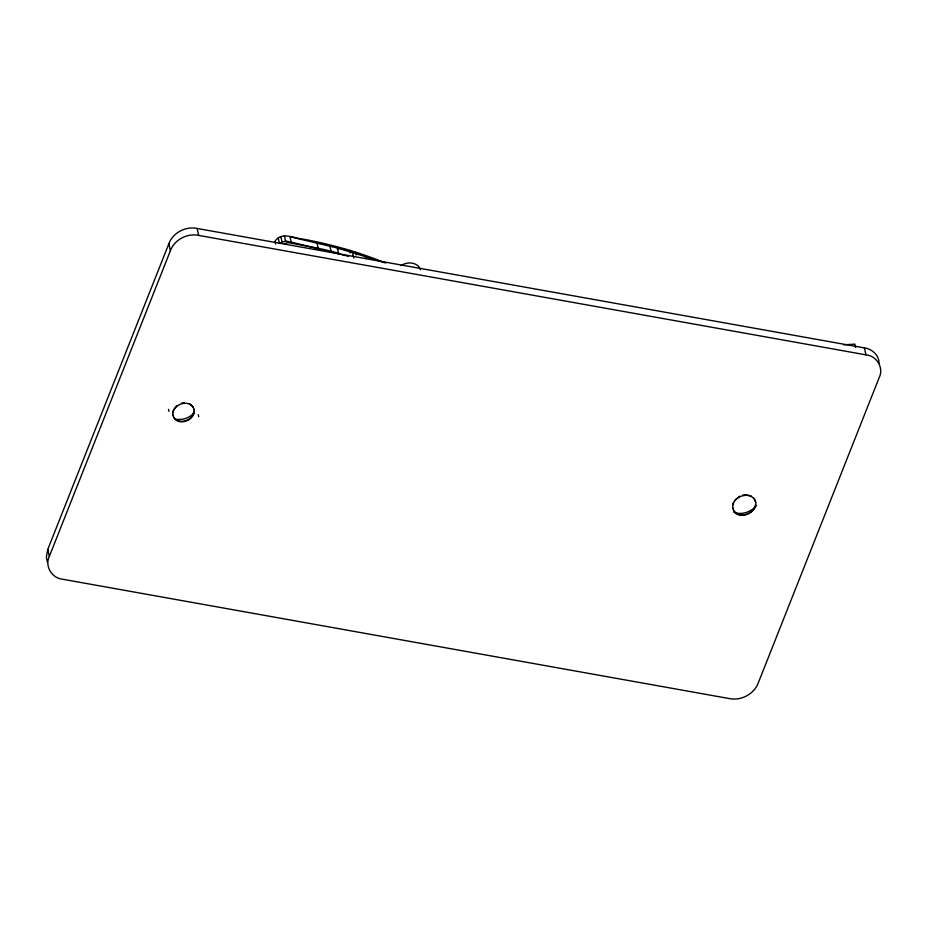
<?xml version="1.0" encoding="UTF-8"?>
<svg xmlns="http://www.w3.org/2000/svg" width="927" height="927" viewBox="0 0 927 927"><rect width="100%" height="100%" fill="white"/><g stroke="black" fill="none" stroke-linecap="round" stroke-linejoin="round"><path stroke-width="1.39" d="M172.793 412.712L173.395 410.267L176.547 405.91M193.998 411.414C193.025 420.487 179.12 425.342 173.743 417.301M732.724 505.122L733.5 502.504M755.551 504.566C754.126 514.265 738.935 519.178 733.512 510.151M879.086 363.071C878.97 355.145 872.006 348.842 864.404 347.903L197.127 228.459C185.69 226.014 172.828 232.723 168.818 243.824L47.764 549.468L46.35 557.081L47.323 561.901M49.328 556.42C44.542 566.165 51.9 578.228 62.526 579.213L729.804 698.657C741.229 700.789 753.848 694.207 758.124 683.303L879.167 377.648C884.091 367.892 876.675 355.725 865.969 354.856L198.691 235.412C187.254 232.967 174.392 239.676 170.383 250.765L49.328 556.42L47.764 549.468M193.036 414.195L194.102 411.507M193.986 412.735C189.838 417.776 182.943 420.244 176.524 419.294M756.305 505.655C751.137 512.028 741.82 515.238 733.987 512.353M384.091 262.561C358.425 251.785 331.275 244.473 303.94 239.259C294.693 238.656 281.565 230.985 275.006 241.333L275.609 243.998M734.995 500.024L739.711 496.223M401.159 265.632L402.921 264.519A12.364 9.71 -12.7 0 1 420.441 269.792M348.564 256.339L291.136 242.04L285.586 241.055L279.421 243.222L278.227 237.88M284.531 243.65L288.054 242.596L320.545 248.714M181.553 403.199L184.322 402.712M742.62 495.145L745.621 494.717L751.125 495.933M843.535 344.821L854.868 344.137L855.621 347.498M385.887 262.967L337.358 248.019L289.931 236.709L291.136 242.04M321.924 248.992L338.784 253.198M189.502 403.639L193.048 406.826L193.986 409.502M193.152 407.312C187.3 398.436 171.275 405.331 173.025 415.597M753.257 497.486C764.393 510.418 736.189 524.369 732.736 507.741M172.909 415.111C175.852 427.66 196.814 420.777 193.882 409.016M755.656 502.446C752.481 489.468 731.021 495.968 732.84 508.228M864.404 347.903L865.969 354.856M365.145 256.084L365.748 258.749M355.713 252.364L356.292 254.948M352.515 252.538L353.72 257.88M349.85 250.487L350.429 253.059M337.324 246.756L337.903 249.328M337.358 248.019L338.564 253.349M329.908 246.234L331.113 251.576M317.034 243.175L318.239 248.506M284.38 235.713L285.586 241.055M280.8 236.559L282.005 241.901M197.127 228.459L198.691 235.412M168.818 243.824L170.383 250.765M198.285 414.728L198.737 416.733M168.505 409.398L168.957 411.403"/></g></svg>
